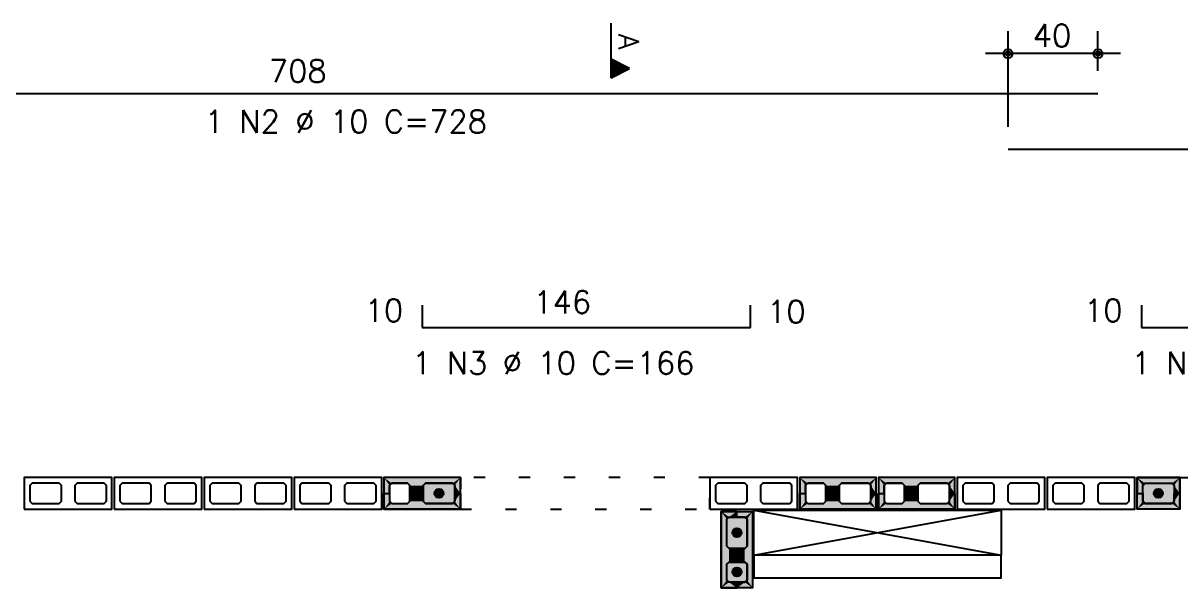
# Model space of a CAD drawing. Extents: x -1.9 to 86, y -1.6 to 61.
# Drawn here: x 41.89 to 52.19, y 31.25 to 36.27 of the extents above; entities that cross this region are included whole.
import ezdxf

# ---------------------------------------------------------------- set-up
doc = ezdxf.new("R2010")
doc.units = 0
doc.header["$MEASUREMENT"] = 0
doc.linetypes.add('ESTILO_TQS_0002', pattern=[0.4, 0.1, -0.3])
for name, color, linetype in [('PENA_01', 1, 'CONTINUOUS'), ('PENA_02', 2, 'CONTINUOUS'), ('PENA_03', 3, 'CONTINUOUS'), ('PENA_05', 5, 'CONTINUOUS'), ('PENA_11', 252, 'CONTINUOUS'), ('PENA_21', 100, 'CONTINUOUS'), ('PENA_23', 50, 'CONTINUOUS')]:
    doc.layers.add(name, color=color, linetype=linetype)
doc.styles.get("Standard").update_dxf_attribs({"font": 'ROMANS.SHX'})

msp = doc.modelspace()

# ---------------------------------------------------------------- linework, layer by layer
at = {"layer": 'PENA_01', "linetype": 'Continuous'}
for p, q in [((50.648, 35.348), (50.648, 36.199)), ((51.448, 35.844), (51.448, 36.199)), ((51.648, 35.999), (50.448, 35.999))]:
    msp.add_line(p, q, dxfattribs=at)
for points in [[(41.946, 32.018), (41.966, 31.998), (42.206, 31.998), (42.226, 32.018), (42.226, 32.158), (42.206, 32.178), (41.966, 32.178), (41.946, 32.158), (41.946, 32.018)], [(42.346, 32.018), (42.366, 31.998), (42.606, 31.998), (42.626, 32.018), (42.626, 32.158), (42.606, 32.178), (42.366, 32.178), (42.346, 32.158), (42.346, 32.018)], [(42.746, 32.018), (42.766, 31.998), (43.006, 31.998), (43.026, 32.018), (43.026, 32.158), (43.006, 32.178), (42.766, 32.178), (42.746, 32.158), (42.746, 32.018)], [(43.146, 32.018), (43.166, 31.998), (43.406, 31.998), (43.426, 32.018), (43.426, 32.158), (43.406, 32.178), (43.166, 32.178), (43.146, 32.158), (43.146, 32.018)], [(43.546, 32.018), (43.566, 31.998), (43.806, 31.998), (43.826, 32.018), (43.826, 32.158), (43.806, 32.178), (43.566, 32.178), (43.546, 32.158), (43.546, 32.018)], [(43.946, 32.018), (43.966, 31.998), (44.206, 31.998), (44.226, 32.018), (44.226, 32.158), (44.206, 32.178), (43.966, 32.178), (43.946, 32.158), (43.946, 32.018)], [(44.346, 32.018), (44.366, 31.998), (44.606, 31.998), (44.626, 32.018), (44.626, 32.158), (44.606, 32.178), (44.366, 32.178), (44.346, 32.158), (44.346, 32.018)], [(44.746, 32.018), (44.766, 31.998), (45.006, 31.998), (45.026, 32.018), (45.026, 32.158), (45.006, 32.178), (44.766, 32.178), (44.746, 32.158), (44.746, 32.018)], [(45.166, 31.998), (45.306, 31.998), (45.326, 32.018), (45.326, 32.158), (45.306, 32.178), (45.166, 32.178), (45.146, 32.158), (45.146, 32.018), (45.166, 31.998)], [(45.466, 31.998), (45.706, 31.998), (45.726, 32.018), (45.726, 32.158), (45.706, 32.178), (45.466, 32.178), (45.446, 32.158), (45.446, 32.018), (45.466, 31.998)], [(48.046, 32.018), (48.066, 31.998), (48.306, 31.998), (48.326, 32.018), (48.326, 32.158), (48.306, 32.178), (48.066, 32.178), (48.046, 32.158), (48.046, 32.018)], [(48.446, 32.018), (48.466, 31.998), (48.706, 31.998), (48.726, 32.018), (48.726, 32.158), (48.706, 32.178), (48.466, 32.178), (48.446, 32.158), (48.446, 32.018)], [(48.866, 31.998), (49.006, 31.998), (49.026, 32.018), (49.026, 32.158), (49.006, 32.178), (48.866, 32.178), (48.846, 32.158), (48.846, 32.018), (48.866, 31.998)], [(49.166, 31.998), (49.406, 31.998), (49.426, 32.018), (49.426, 32.158), (49.406, 32.178), (49.166, 32.178), (49.146, 32.158), (49.146, 32.018), (49.166, 31.998)], [(49.566, 31.998), (49.706, 31.998), (49.726, 32.018), (49.726, 32.158), (49.706, 32.178), (49.566, 32.178), (49.546, 32.158), (49.546, 32.018), (49.566, 31.998)], [(49.866, 31.998), (50.106, 31.998), (50.126, 32.018), (50.126, 32.158), (50.106, 32.178), (49.866, 32.178), (49.846, 32.158), (49.846, 32.018), (49.866, 31.998)], [(50.246, 32.018), (50.266, 31.998), (50.506, 31.998), (50.526, 32.018), (50.526, 32.158), (50.506, 32.178), (50.266, 32.178), (50.246, 32.158), (50.246, 32.018)], [(50.646, 32.018), (50.666, 31.998), (50.906, 31.998), (50.926, 32.018), (50.926, 32.158), (50.906, 32.178), (50.666, 32.178), (50.646, 32.158), (50.646, 32.018)], [(51.046, 32.018), (51.066, 31.998), (51.306, 31.998), (51.326, 32.018), (51.326, 32.158), (51.306, 32.178), (51.066, 32.178), (51.046, 32.158), (51.046, 32.018)], [(51.446, 32.018), (51.466, 31.998), (51.706, 31.998), (51.726, 32.018), (51.726, 32.158), (51.706, 32.178), (51.466, 32.178), (51.446, 32.158), (51.446, 32.018)], [(51.866, 32.178), (52.106, 32.178), (52.126, 32.158), (52.126, 32.018), (52.106, 31.998), (51.866, 31.998), (51.846, 32.018), (51.846, 32.158), (51.866, 32.178)], [(48.146, 31.618), (48.146, 31.858), (48.166, 31.878), (48.306, 31.878), (48.326, 31.858), (48.326, 31.618), (48.306, 31.598), (48.166, 31.598), (48.146, 31.618)], [(48.146, 31.318), (48.146, 31.458), (48.166, 31.478), (48.306, 31.478), (48.326, 31.458), (48.326, 31.318), (48.306, 31.298), (48.166, 31.298), (48.146, 31.318)]]:
    msp.add_lwpolyline(points, dxfattribs=at)
at = {"layer": 'PENA_02', "linetype": 'Continuous'}
for points in [[(41.896, 31.948), (42.676, 31.948), (42.676, 32.228), (41.896, 32.228), (41.896, 31.948)], [(42.696, 31.948), (43.476, 31.948), (43.476, 32.228), (42.696, 32.228), (42.696, 31.948)], [(43.496, 31.948), (44.276, 31.948), (44.276, 32.228), (43.496, 32.228), (43.496, 31.948)], [(44.296, 31.948), (45.076, 31.948), (45.076, 32.228), (44.296, 32.228), (44.296, 31.948)], [(45.096, 31.948), (45.776, 31.948), (45.776, 32.228), (45.096, 32.228), (45.096, 31.948)], [(47.996, 31.948), (48.776, 31.948), (48.776, 32.228), (47.996, 32.228), (47.996, 31.948)], [(48.796, 31.948), (49.476, 31.948), (49.476, 32.228), (48.796, 32.228), (48.796, 31.948)], [(49.496, 31.948), (50.176, 31.948), (50.176, 32.228), (49.496, 32.228), (49.496, 31.948)], [(50.196, 31.948), (50.976, 31.948), (50.976, 32.228), (50.196, 32.228), (50.196, 31.948)], [(50.996, 31.948), (51.776, 31.948), (51.776, 32.228), (50.996, 32.228), (50.996, 31.948)], [(51.796, 32.228), (52.176, 32.228), (52.176, 31.948), (51.796, 31.948), (51.796, 32.228)], [(48.096, 31.248), (48.096, 31.928), (48.376, 31.928), (48.376, 31.248), (48.096, 31.248)]]:
    msp.add_lwpolyline(points, dxfattribs=at)
for centre, radius in [((50.648, 35.999), 0.04), ((50.648, 35.999), 0.02), ((51.448, 35.999), 0.04), ((51.448, 35.999), 0.02)]:
    msp.add_circle(centre, radius, dxfattribs=at)
at = {"layer": 'PENA_03', "linetype": 'Continuous'}
for p, q in [((47.115, 36.269), (47.115, 35.783)), ((47.116, 35.949), (47.116, 36.269)), ((47.281, 35.866), (47.116, 35.949)), ((47.116, 35.784), (47.116, 35.948)), ((47.279, 35.866), (47.116, 35.948)), ((47.115, 35.783), (47.281, 35.866)), ((47.116, 35.784), (47.279, 35.866)), ((47.128, 35.789), (47.128, 35.942)), ((47.141, 35.796), (47.141, 35.936)), ((47.153, 35.802), (47.153, 35.93)), ((47.166, 35.808), (47.166, 35.923)), ((47.179, 35.815), (47.179, 35.917)), ((47.192, 35.821), (47.192, 35.911)), ((47.204, 35.828), (47.204, 35.904)), ((47.217, 35.834), (47.217, 35.898)), ((47.23, 35.84), (47.23, 35.891)), ((47.243, 35.847), (47.243, 35.885)), ((47.256, 35.853), (47.256, 35.879)), ((47.268, 35.86), (47.268, 35.872))]:
    msp.add_line(p, q, dxfattribs=at)
for points in [[(45.726, 32.018), (45.706, 31.998), (45.466, 31.998), (45.446, 32.018), (45.446, 32.158), (45.466, 32.178), (45.706, 32.178), (45.726, 32.158), (45.726, 32.018)], [(52.126, 32.018), (52.106, 31.998), (51.866, 31.998), (51.846, 32.018), (51.846, 32.158), (51.866, 32.178), (52.106, 32.178), (52.126, 32.158), (52.126, 32.018)], [(48.386, 31.938), (50.586, 31.938), (50.586, 31.538), (48.386, 31.538), (48.386, 31.938)], [(48.386, 31.938), (50.586, 31.538)], [(48.386, 31.538), (50.586, 31.938)], [(48.306, 31.878), (48.326, 31.858), (48.326, 31.618), (48.306, 31.598), (48.166, 31.598), (48.146, 31.618), (48.146, 31.858), (48.166, 31.878), (48.306, 31.878)], [(48.386, 31.338), (50.586, 31.338), (50.586, 31.538), (48.386, 31.538), (48.386, 31.338)], [(48.146, 31.458), (48.166, 31.478), (48.306, 31.478), (48.326, 31.458), (48.326, 31.318), (48.306, 31.298), (48.166, 31.298), (48.146, 31.318), (48.146, 31.458)]]:
    msp.add_lwpolyline(points, dxfattribs=at)
at = {"layer": 'PENA_03', "linetype": 'ESTILO_TQS_0002'}
for points in [[(45.776, 31.948), (47.996, 31.948), (47.996, 32.228), (45.776, 32.228), (45.776, 31.948)], [(53.996, 31.948), (52.176, 31.948), (52.176, 32.228), (53.996, 32.228), (53.996, 31.948)]]:
    msp.add_lwpolyline(points, dxfattribs=at)
at = {"layer": 'PENA_03', "linetype": 'Continuous'}
for centre in [(45.586, 32.088), (51.986, 32.088), (48.236, 31.738), (48.236, 31.388)]:
    msp.add_circle(centre, 0.04, dxfattribs=at)
for points in [[(45.626, 32.088), (45.566, 32.123), (45.548, 32.102)], [(45.626, 32.088), (45.548, 32.102), (45.548, 32.075)], [(45.626, 32.088), (45.548, 32.075), (45.566, 32.054)], [(45.626, 32.088), (45.593, 32.128), (45.566, 32.123)], [(45.626, 32.088), (45.566, 32.054), (45.593, 32.049)], [(45.626, 32.088), (45.616, 32.114), (45.593, 32.128)], [(45.626, 32.088), (45.593, 32.049), (45.616, 32.063)], [(45.626, 32.088), (45.616, 32.063), (45.626, 32.088)], [(52.026, 32.088), (51.966, 32.123), (51.948, 32.102)], [(52.026, 32.088), (51.948, 32.102), (51.948, 32.075)], [(52.026, 32.088), (51.948, 32.075), (51.966, 32.054)], [(52.026, 32.088), (51.993, 32.128), (51.966, 32.123)], [(52.026, 32.088), (51.966, 32.054), (51.993, 32.049)], [(52.026, 32.088), (52.016, 32.114), (51.993, 32.128)], [(52.026, 32.088), (51.993, 32.049), (52.016, 32.063)], [(52.026, 32.088), (52.016, 32.063), (52.026, 32.088)], [(48.276, 31.738), (48.216, 31.773), (48.198, 31.752)], [(48.276, 31.738), (48.198, 31.752), (48.198, 31.725)], [(48.276, 31.738), (48.198, 31.725), (48.216, 31.704)], [(48.276, 31.738), (48.243, 31.778), (48.216, 31.773)], [(48.276, 31.738), (48.216, 31.704), (48.243, 31.699)], [(48.276, 31.738), (48.266, 31.764), (48.243, 31.778)], [(48.276, 31.738), (48.243, 31.699), (48.266, 31.713)], [(48.276, 31.738), (48.266, 31.713), (48.276, 31.738)], [(48.276, 31.388), (48.216, 31.423), (48.198, 31.402)], [(48.276, 31.388), (48.243, 31.428), (48.216, 31.423)], [(48.276, 31.388), (48.266, 31.414), (48.243, 31.428)], [(48.276, 31.388), (48.198, 31.402), (48.198, 31.375)], [(48.276, 31.388), (48.198, 31.375), (48.216, 31.354)], [(48.276, 31.388), (48.216, 31.354), (48.243, 31.349)], [(48.276, 31.388), (48.243, 31.349), (48.266, 31.363)], [(48.276, 31.388), (48.266, 31.363), (48.276, 31.388)]]:
    msp.add_solid(points, dxfattribs=at)
at = {"layer": 'PENA_05', "linetype": 'Continuous'}
for p, q in [((37.296, 35.644), (51.448, 35.644)), ((50.648, 35.148), (64.799, 35.148)), ((45.436, 33.762), (45.436, 33.562)), ((48.356, 33.562), (48.356, 33.762)), ((51.836, 33.762), (51.836, 33.562)), ((45.436, 33.562), (48.356, 33.562)), ((51.836, 33.562), (54.336, 33.562))]:
    msp.add_line(p, q, dxfattribs=at)
at = {"layer": 'PENA_11', "linetype": 'Continuous'}
for points in [[(45.726, 32.018), (45.446, 32.158), (45.466, 32.178)], [(45.726, 32.018), (45.446, 32.018), (45.446, 32.158)], [(45.726, 32.018), (45.466, 32.178), (45.706, 32.178)], [(45.726, 32.018), (45.706, 32.178), (45.726, 32.158)], [(45.726, 32.018), (45.726, 32.158), (45.726, 32.018)], [(52.126, 32.018), (51.846, 32.158), (51.866, 32.178)], [(52.126, 32.018), (51.846, 32.018), (51.846, 32.158)], [(52.126, 32.018), (51.866, 32.178), (52.106, 32.178)], [(52.126, 32.018), (52.106, 32.178), (52.126, 32.158)], [(52.126, 32.018), (52.126, 32.158), (52.126, 32.018)], [(45.726, 32.018), (45.466, 31.998), (45.446, 32.018)], [(45.726, 32.018), (45.706, 31.998), (45.466, 31.998)], [(52.126, 32.018), (51.866, 31.998), (51.846, 32.018)], [(52.126, 32.018), (52.106, 31.998), (51.866, 31.998)], [(48.306, 31.878), (48.166, 31.598), (48.146, 31.618)], [(48.306, 31.878), (48.146, 31.618), (48.146, 31.858)], [(48.306, 31.878), (48.146, 31.858), (48.166, 31.878)], [(48.306, 31.878), (48.306, 31.598), (48.166, 31.598)], [(48.306, 31.878), (48.166, 31.878), (48.306, 31.878)], [(48.306, 31.878), (48.326, 31.858), (48.326, 31.618)], [(48.306, 31.878), (48.326, 31.618), (48.306, 31.598)], [(48.146, 31.458), (48.166, 31.478), (48.306, 31.478)], [(48.146, 31.458), (48.306, 31.478), (48.326, 31.458)], [(48.146, 31.458), (48.326, 31.458), (48.326, 31.318)], [(48.146, 31.458), (48.326, 31.318), (48.306, 31.298)], [(48.146, 31.458), (48.306, 31.298), (48.166, 31.298)], [(48.146, 31.458), (48.166, 31.298), (48.146, 31.318)], [(48.146, 31.458), (48.146, 31.318), (48.146, 31.458)]]:
    msp.add_solid(points, dxfattribs=at)
at = {"layer": 'PENA_21', "linetype": 'Continuous'}
for points in [[(45.096, 32.088), (45.146, 32.088), (45.146, 32.158), (45.166, 32.178), (45.306, 32.178), (45.326, 32.158), (45.326, 32.088), (45.446, 32.088), (45.446, 32.158), (45.466, 32.178), (45.706, 32.178), (45.726, 32.158), (45.726, 32.088), (45.776, 32.088), (45.776, 32.228), (45.096, 32.228), (45.096, 32.088)], [(48.796, 32.088), (48.846, 32.088), (48.846, 32.158), (48.866, 32.178), (49.006, 32.178), (49.026, 32.158), (49.026, 32.088), (49.146, 32.088), (49.146, 32.158), (49.166, 32.178), (49.406, 32.178), (49.426, 32.158), (49.426, 32.088), (49.476, 32.088), (49.476, 32.228), (48.796, 32.228), (48.796, 32.088)], [(49.496, 32.088), (49.546, 32.088), (49.546, 32.158), (49.566, 32.178), (49.706, 32.178), (49.726, 32.158), (49.726, 32.088), (49.846, 32.088), (49.846, 32.158), (49.866, 32.178), (50.106, 32.178), (50.126, 32.158), (50.126, 32.088), (50.176, 32.088), (50.176, 32.228), (49.496, 32.228), (49.496, 32.088)], [(45.096, 32.088), (45.146, 32.088), (45.146, 32.018), (45.166, 31.998), (45.306, 31.998), (45.326, 32.018), (45.326, 32.088), (45.446, 32.088), (45.446, 32.018), (45.466, 31.998), (45.706, 31.998), (45.726, 32.018), (45.726, 32.088), (45.776, 32.088), (45.776, 31.948), (45.096, 31.948), (45.096, 32.088)], [(48.796, 32.088), (48.846, 32.088), (48.846, 32.018), (48.866, 31.998), (49.006, 31.998), (49.026, 32.018), (49.026, 32.088), (49.146, 32.088), (49.146, 32.018), (49.166, 31.998), (49.406, 31.998), (49.426, 32.018), (49.426, 32.088), (49.476, 32.088), (49.476, 31.948), (48.796, 31.948), (48.796, 32.088)], [(49.496, 32.088), (49.546, 32.088), (49.546, 32.018), (49.566, 31.998), (49.706, 31.998), (49.726, 32.018), (49.726, 32.088), (49.846, 32.088), (49.846, 32.018), (49.866, 31.998), (50.106, 31.998), (50.126, 32.018), (50.126, 32.088), (50.176, 32.088), (50.176, 31.948), (49.496, 31.948), (49.496, 32.088)], [(48.236, 31.248), (48.236, 31.298), (48.166, 31.298), (48.146, 31.318), (48.146, 31.458), (48.166, 31.478), (48.236, 31.478), (48.236, 31.598), (48.166, 31.598), (48.146, 31.618), (48.146, 31.858), (48.166, 31.878), (48.236, 31.878), (48.236, 31.928), (48.096, 31.928), (48.096, 31.248), (48.236, 31.248)], [(48.236, 31.248), (48.236, 31.298), (48.306, 31.298), (48.326, 31.318), (48.326, 31.458), (48.306, 31.478), (48.236, 31.478), (48.236, 31.598), (48.306, 31.598), (48.326, 31.618), (48.326, 31.858), (48.306, 31.878), (48.236, 31.878), (48.236, 31.928), (48.376, 31.928), (48.376, 31.248), (48.236, 31.248)]]:
    msp.add_lwpolyline(points, dxfattribs=at)
for points in [[(45.776, 32.228), (45.096, 32.228), (45.166, 32.178)], [(45.096, 32.228), (45.096, 32.088), (45.146, 32.088)], [(45.096, 32.228), (45.146, 32.088), (45.146, 32.158)], [(45.096, 32.228), (45.146, 32.158), (45.166, 32.178)], [(45.776, 32.228), (45.166, 32.178), (45.306, 32.178)], [(45.776, 32.228), (45.306, 32.178), (45.326, 32.158)], [(45.776, 32.228), (45.326, 32.158), (45.466, 32.178)], [(45.326, 32.158), (45.446, 32.158), (45.466, 32.178)], [(45.326, 32.158), (45.326, 32.088), (45.446, 32.088)], [(45.326, 32.158), (45.446, 32.088), (45.446, 32.158)], [(45.776, 32.228), (45.466, 32.178), (45.706, 32.178)], [(45.776, 32.228), (45.706, 32.178), (45.726, 32.158)], [(45.776, 32.228), (45.726, 32.158), (45.776, 32.088)], [(45.776, 32.088), (45.726, 32.158), (45.726, 32.088)], [(49.476, 32.228), (48.796, 32.228), (48.866, 32.178)], [(48.796, 32.228), (48.796, 32.088), (48.846, 32.088)], [(48.796, 32.228), (48.846, 32.088), (48.846, 32.158)], [(48.796, 32.228), (48.846, 32.158), (48.866, 32.178)], [(49.476, 32.228), (48.866, 32.178), (49.006, 32.178)], [(49.476, 32.228), (49.006, 32.178), (49.026, 32.158)], [(49.476, 32.228), (49.026, 32.158), (49.166, 32.178)], [(49.026, 32.158), (49.146, 32.158), (49.166, 32.178)], [(49.026, 32.158), (49.026, 32.088), (49.146, 32.088)], [(49.026, 32.158), (49.146, 32.088), (49.146, 32.158)], [(49.476, 32.228), (49.166, 32.178), (49.406, 32.178)], [(49.476, 32.228), (49.406, 32.178), (49.426, 32.158)], [(49.476, 32.228), (49.426, 32.158), (49.476, 32.088)], [(49.476, 32.088), (49.426, 32.158), (49.426, 32.088)], [(50.176, 32.228), (49.496, 32.228), (49.566, 32.178)], [(49.496, 32.228), (49.496, 32.088), (49.546, 32.088)], [(49.496, 32.228), (49.546, 32.088), (49.546, 32.158)], [(49.496, 32.228), (49.546, 32.158), (49.566, 32.178)], [(50.176, 32.228), (49.566, 32.178), (49.706, 32.178)], [(50.176, 32.228), (49.706, 32.178), (49.726, 32.158)], [(50.176, 32.228), (49.726, 32.158), (49.866, 32.178)], [(49.726, 32.158), (49.846, 32.158), (49.866, 32.178)], [(49.726, 32.158), (49.726, 32.088), (49.846, 32.088)], [(49.726, 32.158), (49.846, 32.088), (49.846, 32.158)], [(50.176, 32.228), (49.866, 32.178), (50.106, 32.178)], [(50.176, 32.228), (50.106, 32.178), (50.126, 32.158)], [(50.176, 32.228), (50.126, 32.158), (50.176, 32.088)], [(50.176, 32.088), (50.126, 32.158), (50.126, 32.088)], [(45.096, 31.948), (45.096, 32.088), (45.146, 32.088)], [(45.096, 31.948), (45.146, 32.088), (45.146, 32.018)], [(45.326, 32.018), (45.326, 32.088), (45.446, 32.088)], [(45.326, 32.018), (45.446, 32.088), (45.446, 32.018)], [(45.776, 31.948), (45.726, 32.018), (45.776, 32.088)], [(45.776, 32.088), (45.726, 32.018), (45.726, 32.088)], [(48.796, 31.948), (48.796, 32.088), (48.846, 32.088)], [(48.796, 31.948), (48.846, 32.088), (48.846, 32.018)], [(49.026, 32.018), (49.026, 32.088), (49.146, 32.088)], [(49.026, 32.018), (49.146, 32.088), (49.146, 32.018)], [(49.476, 31.948), (49.426, 32.018), (49.476, 32.088)], [(49.476, 32.088), (49.426, 32.018), (49.426, 32.088)], [(49.496, 31.948), (49.496, 32.088), (49.546, 32.088)], [(49.496, 31.948), (49.546, 32.088), (49.546, 32.018)], [(49.726, 32.018), (49.726, 32.088), (49.846, 32.088)], [(49.726, 32.018), (49.846, 32.088), (49.846, 32.018)], [(50.176, 31.948), (50.126, 32.018), (50.176, 32.088)], [(50.176, 32.088), (50.126, 32.018), (50.126, 32.088)], [(45.096, 31.948), (45.146, 32.018), (45.166, 31.998)], [(45.776, 31.948), (45.096, 31.948), (45.166, 31.998)], [(45.776, 31.948), (45.166, 31.998), (45.306, 31.998)], [(45.776, 31.948), (45.306, 31.998), (45.326, 32.018)], [(45.776, 31.948), (45.326, 32.018), (45.466, 31.998)], [(45.326, 32.018), (45.446, 32.018), (45.466, 31.998)], [(45.776, 31.948), (45.466, 31.998), (45.706, 31.998)], [(45.776, 31.948), (45.706, 31.998), (45.726, 32.018)], [(48.796, 31.948), (48.846, 32.018), (48.866, 31.998)], [(49.476, 31.948), (48.796, 31.948), (48.866, 31.998)], [(49.476, 31.948), (48.866, 31.998), (49.006, 31.998)], [(49.476, 31.948), (49.006, 31.998), (49.026, 32.018)], [(49.476, 31.948), (49.026, 32.018), (49.166, 31.998)], [(49.026, 32.018), (49.146, 32.018), (49.166, 31.998)], [(49.476, 31.948), (49.166, 31.998), (49.406, 31.998)], [(49.476, 31.948), (49.406, 31.998), (49.426, 32.018)], [(49.496, 31.948), (49.546, 32.018), (49.566, 31.998)], [(50.176, 31.948), (49.496, 31.948), (49.566, 31.998)], [(50.176, 31.948), (49.566, 31.998), (49.706, 31.998)], [(50.176, 31.948), (49.706, 31.998), (49.726, 32.018)], [(50.176, 31.948), (49.726, 32.018), (49.866, 31.998)], [(49.726, 32.018), (49.846, 32.018), (49.866, 31.998)], [(50.176, 31.948), (49.866, 31.998), (50.106, 31.998)], [(50.176, 31.948), (50.106, 31.998), (50.126, 32.018)], [(48.236, 31.928), (48.096, 31.928), (48.166, 31.878)], [(48.166, 31.878), (48.096, 31.928), (48.146, 31.858)], [(48.096, 31.928), (48.146, 31.318), (48.146, 31.858)], [(48.096, 31.248), (48.146, 31.318), (48.096, 31.928)], [(48.146, 31.858), (48.146, 31.318), (48.146, 31.458)], [(48.146, 31.858), (48.146, 31.618), (48.146, 31.458)], [(48.236, 31.878), (48.236, 31.928), (48.166, 31.878)], [(48.306, 31.878), (48.236, 31.878), (48.376, 31.928)], [(48.236, 31.878), (48.236, 31.928), (48.376, 31.928)], [(48.326, 31.858), (48.306, 31.878), (48.376, 31.928)], [(48.326, 31.618), (48.376, 31.928), (48.326, 31.458)], [(48.326, 31.458), (48.376, 31.928), (48.326, 31.318)], [(48.376, 31.928), (48.376, 31.248), (48.326, 31.318)], [(48.326, 31.618), (48.326, 31.858), (48.376, 31.928)], [(48.166, 31.478), (48.146, 31.618), (48.146, 31.458)], [(48.166, 31.478), (48.166, 31.598), (48.146, 31.618)], [(48.236, 31.478), (48.166, 31.598), (48.166, 31.478)], [(48.236, 31.478), (48.236, 31.598), (48.166, 31.598)], [(48.236, 31.478), (48.306, 31.598), (48.306, 31.478)], [(48.236, 31.478), (48.236, 31.598), (48.306, 31.598)], [(48.306, 31.598), (48.326, 31.618), (48.306, 31.478)], [(48.306, 31.478), (48.326, 31.618), (48.326, 31.458)], [(48.166, 31.298), (48.146, 31.318), (48.096, 31.248)], [(48.326, 31.318), (48.376, 31.248), (48.306, 31.298)], [(48.166, 31.298), (48.096, 31.248), (48.236, 31.248)], [(48.166, 31.298), (48.236, 31.248), (48.236, 31.298)], [(48.376, 31.248), (48.236, 31.248), (48.306, 31.298)], [(48.306, 31.298), (48.236, 31.248), (48.236, 31.298)]]:
    msp.add_solid(points, dxfattribs=at)
at = {"layer": 'PENA_23', "linetype": 'Continuous'}
for points in [[(52.126, 32.088), (52.176, 32.088), (52.176, 32.228), (51.796, 32.228), (51.796, 32.088), (51.846, 32.088), (51.846, 32.158), (51.866, 32.178), (52.106, 32.178), (52.126, 32.158), (52.126, 32.088)], [(52.126, 32.088), (52.176, 32.088), (52.176, 31.948), (51.796, 31.948), (51.796, 32.088), (51.846, 32.088), (51.846, 32.018), (51.866, 31.998), (52.106, 31.998), (52.126, 32.018), (52.126, 32.088)]]:
    msp.add_lwpolyline(points, dxfattribs=at)
for points in [[(52.176, 32.228), (51.796, 32.228), (51.866, 32.178)], [(51.796, 32.228), (51.796, 32.088), (51.846, 32.088)], [(51.796, 32.228), (51.846, 32.088), (51.846, 32.158)], [(51.796, 32.228), (51.846, 32.158), (51.866, 32.178)], [(52.176, 32.228), (51.866, 32.178), (52.106, 32.178)], [(52.176, 32.228), (52.106, 32.178), (52.126, 32.158)], [(52.176, 32.228), (52.126, 32.158), (52.176, 32.088)], [(52.176, 32.088), (52.126, 32.158), (52.126, 32.088)], [(51.796, 31.948), (51.796, 32.088), (51.846, 32.088)], [(51.796, 31.948), (51.846, 32.088), (51.846, 32.018)], [(52.176, 31.948), (52.126, 32.018), (52.176, 32.088)], [(52.176, 32.088), (52.126, 32.018), (52.126, 32.088)], [(51.796, 31.948), (51.846, 32.018), (51.866, 31.998)], [(52.176, 31.948), (51.796, 31.948), (51.866, 31.998)], [(52.176, 31.948), (51.866, 31.998), (52.106, 31.998)], [(52.176, 31.948), (52.106, 31.998), (52.126, 32.018)]]:
    msp.add_solid(points, dxfattribs=at)

# ---------------------------------------------------------------- texts
at = {"layer": 'PENA_03', "linetype": 'Continuous'}
for s, p in [('40', (50.868, 36.059)), ('708', (44.072, 35.744)), ('1 N2 %%c 10 C=728', (43.501, 35.295)), ('146', (46.425, 33.689)), ('10', (44.924, 33.615)), ('10', (48.504, 33.604)), ('10', (51.324, 33.615)), ('1 N3 %%c 10 C=166', (45.347, 33.147)), ('1 N1 %%c 10 C=145', (51.747, 33.147))]:
    msp.add_text(s, height=0.2, dxfattribs=at).set_placement(p)
msp.add_text('A', height=0.18, rotation=270, dxfattribs=at).set_placement((47.182, 36.173))

doc.saveas('drawing.dxf')
